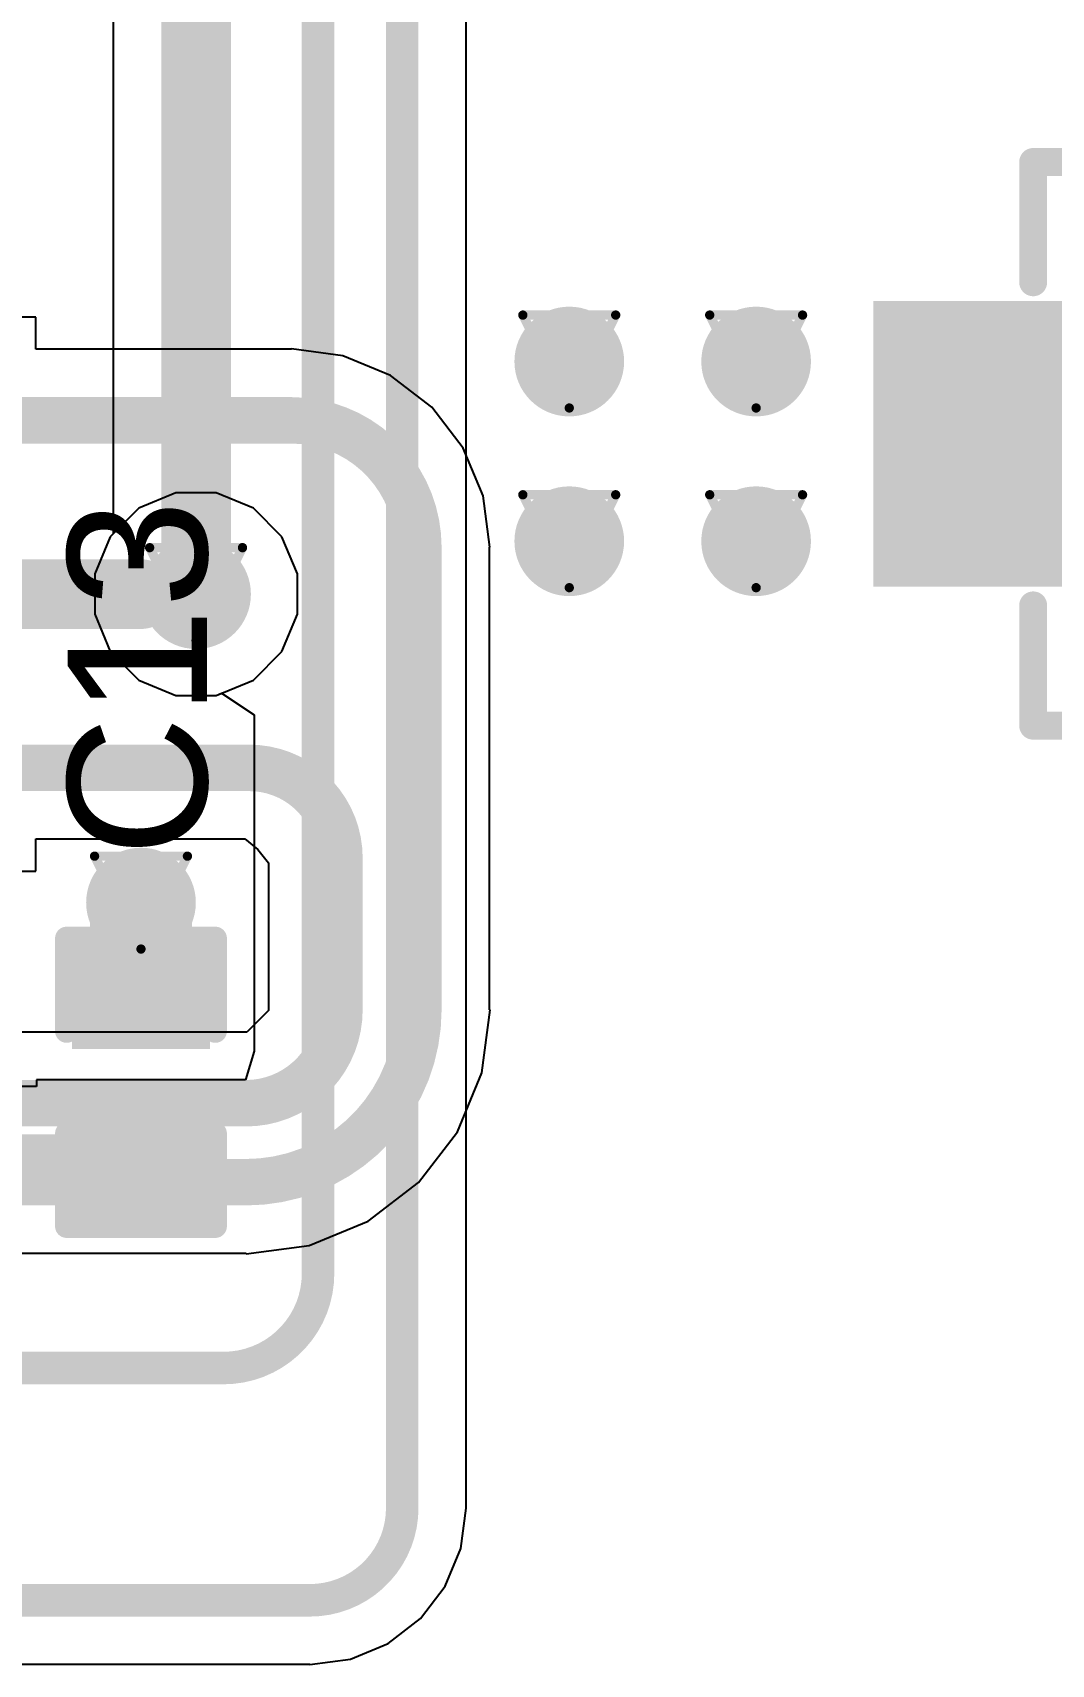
# Model space of a CAD drawing. Header units: inches. Extents: x 0 to 5359, y 0 to 5098.
# Drawn here: x 33.01 to 38.59, y 33.55 to 42.48 of the extents above; entities that cross this region are included whole.
import ezdxf

# ---------------------------------------------------------------- set-up
doc = ezdxf.new("R2010")
doc.units = ezdxf.units.IN
for name, color, linetype in [('Bottom Layer', 5, 'Continuous'), ('Drill Drawing', 1, 'Continuous'), ('Layer 1', 16, 'Continuous'), ('Layer 2', 76, 'Continuous'), ('Top Layer', 1, 'Continuous'), ('Top Overlay', 2, 'Continuous'), ('Top Paste', 8, 'Continuous'), ('Top Solder', 216, 'Continuous'), ('Via Holes', 16, 'Continuous')]:
    doc.layers.add(name, color=color, linetype=linetype)
doc.styles.add('Arial', font='', dxfattribs={"height": 0.2})
doc.styles.get('Arial').set_extended_font_data('Arial')

# ---------------------------------------------------------------- blocks, each defined once
blk = doc.blocks.new('TS_1088_AR02016_84')
at = {"layer": 'Top Layer'}
for points in [[(-2.7999, 0.68), (-1.5699, 0.68), (-1.5699, -0.68), (-2.7999, -0.68)], [(1.5699, 0.68), (2.7999, 0.68), (2.7999, -0.68), (1.5699, -0.68)]]:
    blk.add_hatch(color=1, dxfattribs=at).paths.add_polyline_path(points)
at = {"layer": 'Top Paste'}
for points in [[(-2.7999, 0.68), (-1.5699, 0.68), (-1.5699, -0.68), (-2.7999, -0.68)], [(1.5699, 0.68), (2.7999, 0.68), (2.7999, -0.68), (1.5699, -0.68)]]:
    blk.add_hatch(color=8, dxfattribs=at).paths.add_polyline_path(points)
at = {"layer": 'Top Solder'}
for points in [[(-2.9015, 0.7816), (-1.4683, 0.7816), (-1.4683, -0.7816), (-2.9015, -0.7816)], [(1.4683, 0.7816), (2.9015, 0.7816), (2.9015, -0.7816), (1.4683, -0.7816)]]:
    blk.add_hatch(color=216, dxfattribs=at).paths.add_polyline_path(points)
at = {"layer": 'Top Overlay'}
for points in [[(-2.0262, 1.5412, 0.1524, 0.1524, 0), (-2.0262, 0.8832, 0.1524, 0.1524, 0)], [(2.0262, 1.5412, 0.1524, 0.1524, 0), (-2.0262, 1.5412, 0.1524, 0.1524, 0)], [(2.0262, 1.5412, 0.1524, 0.1524, 0), (2.0262, 0.8832, 0.1524, 0.1524, 0)], [(-2.0262, -0.8832, 0.1524, 0.1524, 0), (-2.0262, -1.5412, 0.1524, 0.1524, 0)], [(2.0262, -0.8832, 0.1524, 0.1524, 0), (2.0262, -1.5412, 0.1524, 0.1524, 0)], [(2.0262, -1.5412, 0.1524, 0.1524, 0), (-2.0262, -1.5412, 0.1524, 0.1524, 0)]]:
    blk.add_lwpolyline(points, format="xyseb", dxfattribs=at)
for points in [[(-2.0643, 1.5412, 0.0762, 0.0762, 1), (-1.9881, 1.5412, 0.0762, 0.0762, 1)], [(-2.0643, 1.5412, 0.0762, 0.0762, 1), (-1.9881, 1.5412, 0.0762, 0.0762, 1)], [(1.9881, 1.5412, 0.0762, 0.0762, 1), (2.0643, 1.5412, 0.0762, 0.0762, 1)], [(1.9881, 1.5412, 0.0762, 0.0762, 1), (2.0643, 1.5412, 0.0762, 0.0762, 1)], [(0.9, 0, 0.254, 0.254, 1), (-0.9, 0, 0.254, 0.254, 1)], [(-2.0643, 0.8832, 0.0762, 0.0762, 1), (-1.9881, 0.8832, 0.0762, 0.0762, 1)], [(1.9881, 0.8832, 0.0762, 0.0762, 1), (2.0643, 0.8832, 0.0762, 0.0762, 1)], [(-0.9635, 0, 0.127, 0.127, 1), (-0.8365, 0, 0.127, 0.127, 1)], [(0.8365, 0, 0.127, 0.127, 1), (0.9635, 0, 0.127, 0.127, 1)], [(-2.0643, -0.8832, 0.0762, 0.0762, 1), (-1.9881, -0.8832, 0.0762, 0.0762, 1)], [(1.9881, -0.8832, 0.0762, 0.0762, 1), (2.0643, -0.8832, 0.0762, 0.0762, 1)], [(-2.0643, -1.5412, 0.0762, 0.0762, 1), (-1.9881, -1.5412, 0.0762, 0.0762, 1)], [(-2.0643, -1.5412, 0.0762, 0.0762, 1), (-1.9881, -1.5412, 0.0762, 0.0762, 1)], [(1.9881, -1.5412, 0.0762, 0.0762, 1), (2.0643, -1.5412, 0.0762, 0.0762, 1)], [(1.9881, -1.5412, 0.0762, 0.0762, 1), (2.0643, -1.5412, 0.0762, 0.0762, 1)]]:
    blk.add_lwpolyline(points, format="xyseb", close=True, dxfattribs=at)
blk = doc.blocks.new('C___0402_374')
at = {"layer": 'Top Layer'}
for points in [[(-0.6985, -0.3175), (-0.6985, 0.3175), (-0.2413, 0.3175), (-0.2413, -0.3175)], [(0.2413, -0.3175), (0.2413, 0.3175), (0.6985, 0.3175), (0.6985, -0.3175)]]:
    blk.add_hatch(color=1, dxfattribs=at).paths.add_polyline_path(points)
at = {"layer": 'Top Paste'}
for points in [[(-0.6985, -0.3175), (-0.6985, 0.3175), (-0.2413, 0.3175), (-0.2413, -0.3175)], [(0.2413, -0.3175), (0.2413, 0.3175), (0.6985, 0.3175), (0.6985, -0.3175)]]:
    blk.add_hatch(color=8, dxfattribs=at).paths.add_polyline_path(points)
at = {"layer": 'Top Solder'}
for points in [[(-0.7585, -0.3775), (-0.7585, 0.3775), (-0.1813, 0.3775), (-0.1813, -0.3775)], [(0.1813, -0.3775), (0.1813, 0.3775), (0.7585, 0.3775), (0.7585, -0.3775)]]:
    blk.add_hatch(color=216, dxfattribs=at).paths.add_polyline_path(points)
at = {"layer": 'Top Overlay'}
for points in [[(-0.7874, 0.4064, 0.127, 0.127, 0), (-0.2794, 0.4064, 0.127, 0.127, 0)], [(-0.7874, -0.4064, 0.127, 0.127, 0), (-0.7874, 0.4064, 0.127, 0.127, 0)], [(0.7874, 0.4064, 0.127, 0.127, 0), (0.2794, 0.4064, 0.127, 0.127, 0)], [(0.7874, -0.4064, 0.127, 0.127, 0), (0.7874, 0.4064, 0.127, 0.127, 0)], [(-0.2794, -0.4064, 0.127, 0.127, 0), (-0.7874, -0.4064, 0.127, 0.127, 0)], [(0.7874, -0.4064, 0.127, 0.127, 0), (0.2794, -0.4064, 0.127, 0.127, 0)]]:
    blk.add_lwpolyline(points, format="xyseb", dxfattribs=at)
for points in [[(-0.8191, 0.4064, 0.0635, 0.0635, 1), (-0.7556, 0.4064, 0.0635, 0.0635, 1)], [(-0.8191, 0.4064, 0.0635, 0.0635, 1), (-0.7556, 0.4064, 0.0635, 0.0635, 1)], [(-0.3112, 0.4064, 0.0635, 0.0635, 1), (-0.2477, 0.4064, 0.0635, 0.0635, 1)], [(0.2477, 0.4064, 0.0635, 0.0635, 1), (0.3111, 0.4064, 0.0635, 0.0635, 1)], [(0.7556, 0.4064, 0.0635, 0.0635, 1), (0.8191, 0.4064, 0.0635, 0.0635, 1)], [(0.7556, 0.4064, 0.0635, 0.0635, 1), (0.8191, 0.4064, 0.0635, 0.0635, 1)], [(-0.8191, -0.4064, 0.0635, 0.0635, 1), (-0.7556, -0.4064, 0.0635, 0.0635, 1)], [(-0.8191, -0.4064, 0.0635, 0.0635, 1), (-0.7556, -0.4064, 0.0635, 0.0635, 1)], [(-0.3112, -0.4064, 0.0635, 0.0635, 1), (-0.2477, -0.4064, 0.0635, 0.0635, 1)], [(0.2477, -0.4064, 0.0635, 0.0635, 1), (0.3111, -0.4064, 0.0635, 0.0635, 1)], [(0.7556, -0.4064, 0.0635, 0.0635, 1), (0.8191, -0.4064, 0.0635, 0.0635, 1)], [(0.7556, -0.4064, 0.0635, 0.0635, 1), (0.8191, -0.4064, 0.0635, 0.0635, 1)]]:
    blk.add_lwpolyline(points, format="xyseb", close=True, dxfattribs=at)

msp = doc.modelspace()

# ---------------------------------------------------------------- hatches: boundary and pattern name
at = {"layer": 'Bottom Layer'}
h = msp.add_hatch(color=5, dxfattribs=at)
edge = h.paths.add_edge_path()
edge.add_arc((35.9505, 40.6773), 0.3, 0, 360)
h = msp.add_hatch(color=5, dxfattribs=at)
edge = h.paths.add_edge_path()
edge.add_arc((36.9727, 40.6773), 0.3, 0, 360)
h = msp.add_hatch(color=5, dxfattribs=at)
edge = h.paths.add_edge_path()
edge.add_arc((35.9505, 39.6948), 0.3, 0, 360)
h = msp.add_hatch(color=5, dxfattribs=at)
edge = h.paths.add_edge_path()
edge.add_arc((36.9727, 39.6948), 0.3, 0, 360)
h = msp.add_hatch(color=5, dxfattribs=at)
edge = h.paths.add_edge_path()
edge.add_arc((33.909, 39.4056), 0.3, 0, 360)
h = msp.add_hatch(color=5, dxfattribs=at)
edge = h.paths.add_edge_path()
edge.add_arc((33.6077, 37.719), 0.3, 0, 360)
at = {"layer": 'Layer 1'}
h = msp.add_hatch(color=16, dxfattribs=at)
edge = h.paths.add_edge_path()
edge.add_arc((35.9505, 40.6773), 0.3, 0, 360)
h = msp.add_hatch(color=16, dxfattribs=at)
edge = h.paths.add_edge_path()
edge.add_arc((36.9727, 40.6773), 0.3, 0, 360)
h = msp.add_hatch(color=16, dxfattribs=at)
edge = h.paths.add_edge_path()
edge.add_arc((35.9505, 39.6948), 0.3, 0, 360)
h = msp.add_hatch(color=16, dxfattribs=at)
edge = h.paths.add_edge_path()
edge.add_arc((36.9727, 39.6948), 0.3, 0, 360)
h = msp.add_hatch(color=16, dxfattribs=at)
edge = h.paths.add_edge_path()
edge.add_arc((33.909, 39.4056), 0.3, 0, 360)
h = msp.add_hatch(color=16, dxfattribs=at)
edge = h.paths.add_edge_path()
edge.add_arc((33.6077, 37.719), 0.3, 0, 360)
at = {"layer": 'Layer 2'}
h = msp.add_hatch(color=76, dxfattribs=at)
edge = h.paths.add_edge_path()
edge.add_arc((35.9505, 40.6773), 0.3, 0, 360)
h = msp.add_hatch(color=76, dxfattribs=at)
edge = h.paths.add_edge_path()
edge.add_arc((36.9727, 40.6773), 0.3, 0, 360)
h = msp.add_hatch(color=76, dxfattribs=at)
edge = h.paths.add_edge_path()
edge.add_arc((35.9505, 39.6948), 0.3, 0, 360)
h = msp.add_hatch(color=76, dxfattribs=at)
edge = h.paths.add_edge_path()
edge.add_arc((36.9727, 39.6948), 0.3, 0, 360)
h = msp.add_hatch(color=76, dxfattribs=at)
edge = h.paths.add_edge_path()
edge.add_arc((33.909, 39.4056), 0.3, 0, 360)
h = msp.add_hatch(color=76, dxfattribs=at)
edge = h.paths.add_edge_path()
edge.add_arc((33.6077, 37.719), 0.3, 0, 360)
at = {"layer": 'Top Layer'}
h = msp.add_hatch(color=1, dxfattribs=at)
edge = h.paths.add_edge_path()
edge.add_arc((35.9505, 40.6773), 0.3, 0, 360)
h = msp.add_hatch(color=1, dxfattribs=at)
edge = h.paths.add_edge_path()
edge.add_arc((36.9727, 40.6773), 0.3, 0, 360)
h = msp.add_hatch(color=1, dxfattribs=at)
edge = h.paths.add_edge_path()
edge.add_arc((35.9505, 39.6948), 0.3, 0, 360)
h = msp.add_hatch(color=1, dxfattribs=at)
edge = h.paths.add_edge_path()
edge.add_arc((36.9727, 39.6948), 0.3, 0, 360)
h = msp.add_hatch(color=1, dxfattribs=at)
edge = h.paths.add_edge_path()
edge.add_arc((33.909, 39.4056), 0.3, 0, 360)
h = msp.add_hatch(color=1, dxfattribs=at)
edge = h.paths.add_edge_path()
edge.add_arc((33.6077, 37.719), 0.3, 0, 360)
at = {"layer": 'Via Holes'}
h = msp.add_hatch(color=7, dxfattribs=at)
edge = h.paths.add_edge_path()
edge.add_arc((35.9505, 40.6773), 0.15, 0, 360)
h = msp.add_hatch(color=7, dxfattribs=at)
edge = h.paths.add_edge_path()
edge.add_arc((36.9727, 40.6773), 0.15, 0, 360)
h = msp.add_hatch(color=7, dxfattribs=at)
edge = h.paths.add_edge_path()
edge.add_arc((35.9505, 39.6948), 0.15, 0, 360)
h = msp.add_hatch(color=7, dxfattribs=at)
edge = h.paths.add_edge_path()
edge.add_arc((36.9727, 39.6948), 0.15, 0, 360)
h = msp.add_hatch(color=7, dxfattribs=at)
edge = h.paths.add_edge_path()
edge.add_arc((33.909, 39.4056), 0.15, 0, 360)
h = msp.add_hatch(color=7, dxfattribs=at)
edge = h.paths.add_edge_path()
edge.add_arc((33.6077, 37.719), 0.15, 0, 360)

# ---------------------------------------------------------------- linework, layer by layer
at = {"layer": 'Bottom Layer'}
for p, q in [((33.0332, 40.9196), (31.3052, 40.9196)), ((33.0332, 40.7441), (33.0332, 40.9196)), ((34.4316, 40.7441), (33.0332, 40.7441)), ((34.7121, 40.709), (34.4316, 40.7459)), ((34.4316, 40.7459), (34.4316, 40.7441)), ((34.9735, 40.6007), (34.7121, 40.709)), ((35.198, 40.4285), (34.9735, 40.6007)), ((35.3703, 40.204), (35.198, 40.4285)), ((35.4786, 39.9426), (35.3703, 40.204)), ((35.5155, 39.662), (35.4786, 39.9426)), ((35.5137, 37.133), (35.5137, 39.662)), ((35.5137, 39.662), (35.5155, 39.662)), ((33.0332, 37.8916), (33.0332, 38.0672)), ((33.0332, 38.0672), (34.1749, 38.0672)), ((34.1749, 38.0672), (34.247, 38.0093)), ((34.247, 38.0093), (34.3049, 37.9371)), ((34.3049, 37.9371), (34.3049, 37.133)), ((31.3052, 37.8916), (33.0332, 37.8916)), ((34.3057, 37.1294), (34.1862, 37.01)), ((34.3049, 37.133), (34.3057, 37.1294)), ((35.4721, 36.7875), (35.5176, 37.133)), ((35.5176, 37.133), (35.5137, 37.133)), ((34.1826, 37.0107), (30.277, 37.0107)), ((34.1862, 37.01), (34.1826, 37.0107)), ((35.3388, 36.4655), (35.4721, 36.7875)), ((35.1266, 36.189), (35.3388, 36.4655)), ((34.8501, 35.9769), (35.1266, 36.189)), ((34.5281, 35.8435), (34.8501, 35.9769)), ((30.2875, 35.802), (34.1826, 35.802)), ((34.1826, 35.798), (34.5281, 35.8435)), ((34.1826, 35.802), (34.1826, 35.798))]:
    msp.add_line(p, q, dxfattribs=at)
for points in [[(32.1692, 40.3556, 0.254, 0.254, 0), (34.4316, 40.3556, 0.254, 0.254, 0)], [(34.4316, 40.3556, 0.254, 0.254, -0.414214), (35.1252, 39.662, 0.254, 0.254, 0)], [(35.1252, 37.133, 0.254, 0.254, 0), (35.1252, 39.662, 0.254, 0.254, 0)], [(32.1692, 39.4056, 0.381, 0.381, 0), (33.6077, 39.4056, 0.381, 0.381, 0)], [(32.1692, 38.4556, 0.254, 0.254, 0), (34.2006, 38.4556, 0.254, 0.254, 0)], [(34.2006, 38.4556, 0.254, 0.254, -0.414214), (34.6934, 37.9628, 0.254, 0.254, 0)], [(34.6934, 37.133, 0.254, 0.254, 0), (34.6934, 37.9628, 0.254, 0.254, 0)], [(35.1252, 37.133, 0.254, 0.254, -0.414214), (34.1826, 36.1904, 0.254, 0.254, 0)], [(34.6934, 37.133, 0.254, 0.254, -0.414214), (34.1826, 36.6222, 0.254, 0.254, 0)], [(30.277, 36.6222, 0.254, 0.254, 0), (34.1826, 36.6222, 0.254, 0.254, 0)], [(30.277, 36.1904, 0.254, 0.254, 0), (34.1826, 36.1904, 0.254, 0.254, 0)]]:
    msp.add_lwpolyline(points, format="xyseb", dxfattribs=at)
for points in [[(34.3681, 40.3556, 0.127, 0.127, 1), (34.4951, 40.3556, 0.127, 0.127, 1)], [(34.3681, 40.3556, 0.127, 0.127, 1), (34.4951, 40.3556, 0.127, 0.127, 1)], [(35.0617, 39.662, 0.127, 0.127, 1), (35.1887, 39.662, 0.127, 0.127, 1)], [(35.0617, 39.662, 0.127, 0.127, 1), (35.1887, 39.662, 0.127, 0.127, 1)], [(33.5125, 39.4056, 0.1905, 0.1905, 1), (33.703, 39.4056, 0.1905, 0.1905, 1)], [(34.1371, 38.4556, 0.127, 0.127, 1), (34.2641, 38.4556, 0.127, 0.127, 1)], [(34.1371, 38.4556, 0.127, 0.127, 1), (34.2641, 38.4556, 0.127, 0.127, 1)], [(34.6299, 37.9628, 0.127, 0.127, 1), (34.7569, 37.9628, 0.127, 0.127, 1)], [(34.6299, 37.9628, 0.127, 0.127, 1), (34.7569, 37.9628, 0.127, 0.127, 1)], [(34.6299, 37.133, 0.127, 0.127, 1), (34.7569, 37.133, 0.127, 0.127, 1)], [(34.6299, 37.133, 0.127, 0.127, 1), (34.7569, 37.133, 0.127, 0.127, 1)], [(35.0617, 37.133, 0.127, 0.127, 1), (35.1887, 37.133, 0.127, 0.127, 1)], [(35.0617, 37.133, 0.127, 0.127, 1), (35.1887, 37.133, 0.127, 0.127, 1)], [(34.1191, 36.6222, 0.127, 0.127, 1), (34.2461, 36.6222, 0.127, 0.127, 1)], [(34.1191, 36.6222, 0.127, 0.127, 1), (34.2461, 36.6222, 0.127, 0.127, 1)], [(34.1191, 36.1904, 0.127, 0.127, 1), (34.2461, 36.1904, 0.127, 0.127, 1)], [(34.1191, 36.1904, 0.127, 0.127, 1), (34.2461, 36.1904, 0.127, 0.127, 1)]]:
    msp.add_lwpolyline(points, format="xyseb", close=True, dxfattribs=at)
at = {"layer": 'Drill Drawing'}
for points in [[(35.6965, 40.9313, 0.0508, 0.0508, 0), (36.2045, 40.9313, 0.0508, 0.0508, 0)], [(35.6965, 40.9313, 0.0508, 0.0508, 0), (35.9505, 40.4233, 0.0508, 0.0508, 0)], [(35.9505, 40.4233, 0.0508, 0.0508, 0), (36.2045, 40.9313, 0.0508, 0.0508, 0)], [(36.7187, 40.9313, 0.0508, 0.0508, 0), (37.2267, 40.9313, 0.0508, 0.0508, 0)], [(36.7187, 40.9313, 0.0508, 0.0508, 0), (36.9727, 40.4233, 0.0508, 0.0508, 0)], [(36.9727, 40.4233, 0.0508, 0.0508, 0), (37.2267, 40.9313, 0.0508, 0.0508, 0)], [(35.6965, 39.9488, 0.0508, 0.0508, 0), (36.2045, 39.9488, 0.0508, 0.0508, 0)], [(35.6965, 39.9488, 0.0508, 0.0508, 0), (35.9505, 39.4408, 0.0508, 0.0508, 0)], [(35.9505, 39.4408, 0.0508, 0.0508, 0), (36.2045, 39.9488, 0.0508, 0.0508, 0)], [(36.7187, 39.9488, 0.0508, 0.0508, 0), (37.2267, 39.9488, 0.0508, 0.0508, 0)], [(36.7187, 39.9488, 0.0508, 0.0508, 0), (36.9727, 39.4408, 0.0508, 0.0508, 0)], [(36.9727, 39.4408, 0.0508, 0.0508, 0), (37.2267, 39.9488, 0.0508, 0.0508, 0)], [(33.655, 39.6596, 0.0508, 0.0508, 0), (34.163, 39.6596, 0.0508, 0.0508, 0)], [(33.655, 39.6596, 0.0508, 0.0508, 0), (33.909, 39.1516, 0.0508, 0.0508, 0)], [(33.909, 39.1516, 0.0508, 0.0508, 0), (34.163, 39.6596, 0.0508, 0.0508, 0)], [(33.3537, 37.973, 0.0508, 0.0508, 0), (33.8617, 37.973, 0.0508, 0.0508, 0)], [(33.3537, 37.973, 0.0508, 0.0508, 0), (33.6077, 37.465, 0.0508, 0.0508, 0)], [(33.6077, 37.465, 0.0508, 0.0508, 0), (33.8617, 37.973, 0.0508, 0.0508, 0)]]:
    msp.add_lwpolyline(points, format="xyseb", dxfattribs=at)
for points in [[(35.6838, 40.9313, 0.0254, 0.0254, 1), (35.7092, 40.9313, 0.0254, 0.0254, 1)], [(35.6838, 40.9313, 0.0254, 0.0254, 1), (35.7092, 40.9313, 0.0254, 0.0254, 1)], [(36.1918, 40.9313, 0.0254, 0.0254, 1), (36.2172, 40.9313, 0.0254, 0.0254, 1)], [(36.1918, 40.9313, 0.0254, 0.0254, 1), (36.2172, 40.9313, 0.0254, 0.0254, 1)], [(36.706, 40.9313, 0.0254, 0.0254, 1), (36.7314, 40.9313, 0.0254, 0.0254, 1)], [(36.706, 40.9313, 0.0254, 0.0254, 1), (36.7314, 40.9313, 0.0254, 0.0254, 1)], [(37.214, 40.9313, 0.0254, 0.0254, 1), (37.2394, 40.9313, 0.0254, 0.0254, 1)], [(37.214, 40.9313, 0.0254, 0.0254, 1), (37.2394, 40.9313, 0.0254, 0.0254, 1)], [(35.9378, 40.4233, 0.0254, 0.0254, 1), (35.9632, 40.4233, 0.0254, 0.0254, 1)], [(35.9378, 40.4233, 0.0254, 0.0254, 1), (35.9632, 40.4233, 0.0254, 0.0254, 1)], [(36.96, 40.4233, 0.0254, 0.0254, 1), (36.9854, 40.4233, 0.0254, 0.0254, 1)], [(36.96, 40.4233, 0.0254, 0.0254, 1), (36.9854, 40.4233, 0.0254, 0.0254, 1)], [(35.6838, 39.9488, 0.0254, 0.0254, 1), (35.7092, 39.9488, 0.0254, 0.0254, 1)], [(35.6838, 39.9488, 0.0254, 0.0254, 1), (35.7092, 39.9488, 0.0254, 0.0254, 1)], [(36.1918, 39.9488, 0.0254, 0.0254, 1), (36.2172, 39.9488, 0.0254, 0.0254, 1)], [(36.1918, 39.9488, 0.0254, 0.0254, 1), (36.2172, 39.9488, 0.0254, 0.0254, 1)], [(36.706, 39.9488, 0.0254, 0.0254, 1), (36.7314, 39.9488, 0.0254, 0.0254, 1)], [(36.706, 39.9488, 0.0254, 0.0254, 1), (36.7314, 39.9488, 0.0254, 0.0254, 1)], [(37.214, 39.9488, 0.0254, 0.0254, 1), (37.2394, 39.9488, 0.0254, 0.0254, 1)], [(37.214, 39.9488, 0.0254, 0.0254, 1), (37.2394, 39.9488, 0.0254, 0.0254, 1)], [(33.6423, 39.6596, 0.0254, 0.0254, 1), (33.6677, 39.6596, 0.0254, 0.0254, 1)], [(33.6423, 39.6596, 0.0254, 0.0254, 1), (33.6677, 39.6596, 0.0254, 0.0254, 1)], [(34.1503, 39.6596, 0.0254, 0.0254, 1), (34.1757, 39.6596, 0.0254, 0.0254, 1)], [(34.1503, 39.6596, 0.0254, 0.0254, 1), (34.1757, 39.6596, 0.0254, 0.0254, 1)], [(35.9378, 39.4408, 0.0254, 0.0254, 1), (35.9632, 39.4408, 0.0254, 0.0254, 1)], [(35.9378, 39.4408, 0.0254, 0.0254, 1), (35.9632, 39.4408, 0.0254, 0.0254, 1)], [(36.96, 39.4408, 0.0254, 0.0254, 1), (36.9854, 39.4408, 0.0254, 0.0254, 1)], [(36.96, 39.4408, 0.0254, 0.0254, 1), (36.9854, 39.4408, 0.0254, 0.0254, 1)], [(33.8963, 39.1516, 0.0254, 0.0254, 1), (33.9217, 39.1516, 0.0254, 0.0254, 1)], [(33.8963, 39.1516, 0.0254, 0.0254, 1), (33.9217, 39.1516, 0.0254, 0.0254, 1)], [(33.341, 37.973, 0.0254, 0.0254, 1), (33.3664, 37.973, 0.0254, 0.0254, 1)], [(33.341, 37.973, 0.0254, 0.0254, 1), (33.3664, 37.973, 0.0254, 0.0254, 1)], [(33.849, 37.973, 0.0254, 0.0254, 1), (33.8744, 37.973, 0.0254, 0.0254, 1)], [(33.849, 37.973, 0.0254, 0.0254, 1), (33.8744, 37.973, 0.0254, 0.0254, 1)], [(33.595, 37.465, 0.0254, 0.0254, 1), (33.6204, 37.465, 0.0254, 0.0254, 1)], [(33.595, 37.465, 0.0254, 0.0254, 1), (33.6204, 37.465, 0.0254, 0.0254, 1)]]:
    msp.add_lwpolyline(points, format="xyseb", close=True, dxfattribs=at)
at = {"layer": 'Layer 1'}
for p, q in [((33.7988, 39.9596), (33.5952, 39.8753)), ((34.0192, 39.9596), (33.7988, 39.9596)), ((34.2228, 39.8753), (34.0192, 39.9596)), ((33.5952, 39.8753), (33.4393, 39.7195)), ((34.3787, 39.7195), (34.2228, 39.8753)), ((33.4393, 39.7195), (33.355, 39.5158)), ((34.463, 39.5158), (34.3787, 39.7195)), ((33.355, 39.5158), (33.355, 39.2954)), ((34.463, 39.2954), (34.463, 39.5158)), ((33.355, 39.2954), (33.4393, 39.0918)), ((34.3787, 39.0918), (34.463, 39.2954)), ((33.4393, 39.0918), (33.5952, 38.936)), ((34.2228, 38.936), (34.3787, 39.0918)), ((33.5952, 38.936), (33.7988, 38.8516)), ((34.0192, 38.8516), (34.2228, 38.936)), ((33.7988, 38.8516), (34.0192, 38.8516))]:
    msp.add_line(p, q, dxfattribs=at)
at = {"layer": 'Layer 2'}
for p, q in [((33.7988, 39.9596), (33.5952, 39.8753)), ((34.0192, 39.9596), (33.7988, 39.9596)), ((34.2228, 39.8753), (34.0192, 39.9596)), ((33.5952, 39.8753), (33.4393, 39.7195)), ((34.3787, 39.7195), (34.2228, 39.8753)), ((33.4393, 39.7195), (33.355, 39.5158)), ((34.463, 39.5158), (34.3787, 39.7195)), ((33.355, 39.5158), (33.355, 39.2954)), ((34.463, 39.2954), (34.463, 39.5158)), ((33.355, 39.2954), (33.4393, 39.0918)), ((34.3787, 39.0918), (34.463, 39.2954)), ((33.4393, 39.0918), (33.5952, 38.936)), ((34.2228, 38.936), (34.3787, 39.0918)), ((33.5952, 38.936), (33.7988, 38.8516)), ((34.0192, 38.8516), (34.2228, 38.936)), ((33.7988, 38.8516), (34.0192, 38.8516))]:
    msp.add_line(p, q, dxfattribs=at)
at = {"layer": 'Top Layer'}
for p, q in [((33.4558, 47.117), (33.4558, 39.7359)), ((35.3864, 34.409), (35.3864, 44.6054)), ((33.4393, 39.7195), (33.355, 39.5158)), ((33.4558, 39.7359), (33.4393, 39.7195)), ((33.355, 39.5158), (33.355, 39.2954)), ((33.355, 39.2954), (33.4393, 39.0918)), ((33.4393, 39.0918), (33.5952, 38.936)), ((33.5952, 38.936), (33.7988, 38.8516)), ((33.7988, 38.8516), (34.0192, 38.8516)), ((34.0192, 38.8516), (34.0489, 38.864)), ((34.0489, 38.864), (34.2267, 38.7451)), ((34.2267, 38.7451), (34.2267, 36.9074)), ((34.2267, 36.9074), (34.1792, 36.7492)), ((33.0362, 36.7142), (32.858, 36.7142)), ((34.1792, 36.7492), (33.0362, 36.7492)), ((33.0362, 36.7492), (33.0362, 36.7142)), ((35.3579, 34.1878), (35.387, 34.409)), ((35.387, 34.409), (35.3864, 34.409)), ((35.2725, 33.9816), (35.3579, 34.1878)), ((35.1366, 33.8046), (35.2725, 33.9816)), ((34.9596, 33.6687), (35.1366, 33.8046)), ((34.7535, 33.5834), (34.9596, 33.6687)), ((32.858, 33.5548), (34.5322, 33.5548)), ((34.5322, 33.5542), (34.7535, 33.5834)), ((34.5322, 33.5548), (34.5322, 33.5542))]:
    msp.add_line(p, q, dxfattribs=at)
for points in [[(34.5763, 35.6912, 0.1778, 0.1778, 0), (34.5763, 50.703, 0.1778, 0.1778, 0)], [(35.0368, 34.409, 0.1778, 0.1778, 0), (35.0368, 50.5198, 0.1778, 0.1778, 0)], [(33.909, 39.4056, 0.381, 0.381, 0), (33.909, 47.117, 0.381, 0.381, 0)], [(33.6077, 37.338, 0.5588, 0.5588, 0), (33.6077, 37.719, 0.5588, 0.5588, 0)], [(31.9919, 36.3257, 0.254, 0.254, 0), (33.5994, 36.3257, 0.254, 0.254, 0)], [(34.5763, 35.6912, 0.1778, 0.1778, -0.414214), (34.0596, 35.1744, 0.1778, 0.1778, 0)], [(31.8732, 35.1744, 0.1778, 0.1778, 0), (34.0596, 35.1744, 0.1778, 0.1778, 0)], [(35.0368, 34.409, 0.1778, 0.1778, -0.414214), (34.5322, 33.9044, 0.1778, 0.1778, 0)], [(31.8732, 33.9044, 0.1778, 0.1778, 0), (34.5322, 33.9044, 0.1778, 0.1778, 0)]]:
    msp.add_lwpolyline(points, format="xyseb", dxfattribs=at)
for points in [[(33.8137, 39.4056, 0.1905, 0.1905, 1), (34.0042, 39.4056, 0.1905, 0.1905, 1)], [(33.468, 37.719, 0.2794, 0.2794, 1), (33.7474, 37.719, 0.2794, 0.2794, 1)], [(33.468, 37.338, 0.2794, 0.2794, 1), (33.7474, 37.338, 0.2794, 0.2794, 1)], [(33.5359, 36.3257, 0.127, 0.127, 1), (33.6629, 36.3257, 0.127, 0.127, 1)], [(34.5319, 35.6912, 0.0889, 0.0889, 1), (34.6208, 35.6912, 0.0889, 0.0889, 1)], [(34.5319, 35.6912, 0.0889, 0.0889, 1), (34.6208, 35.6912, 0.0889, 0.0889, 1)], [(34.0151, 35.1744, 0.0889, 0.0889, 1), (34.104, 35.1744, 0.0889, 0.0889, 1)], [(34.0151, 35.1744, 0.0889, 0.0889, 1), (34.104, 35.1744, 0.0889, 0.0889, 1)], [(34.9923, 34.409, 0.0889, 0.0889, 1), (35.0812, 34.409, 0.0889, 0.0889, 1)], [(34.9923, 34.409, 0.0889, 0.0889, 1), (35.0812, 34.409, 0.0889, 0.0889, 1)], [(34.4878, 33.9044, 0.0889, 0.0889, 1), (34.5767, 33.9044, 0.0889, 0.0889, 1)], [(34.4878, 33.9044, 0.0889, 0.0889, 1), (34.5767, 33.9044, 0.0889, 0.0889, 1)]]:
    msp.add_lwpolyline(points, format="xyseb", close=True, dxfattribs=at)

# ---------------------------------------------------------------- block references
for name, p, rotation in [('TS_1088_AR02016_84', (40.5145, 40.2273), 180), ('C___0402_374', (33.6077, 36.7365), 270)]:
    msp.add_blockref(name, p, dxfattribs=dict(rotation=rotation))

# ---------------------------------------------------------------- texts
at = {"layer": 'Top Overlay', "style": 'Arial'}
msp.add_text('C13', height=0.762, rotation=90, dxfattribs=at).set_placement((33.9684, 37.9691))

doc.saveas('drawing.dxf')
